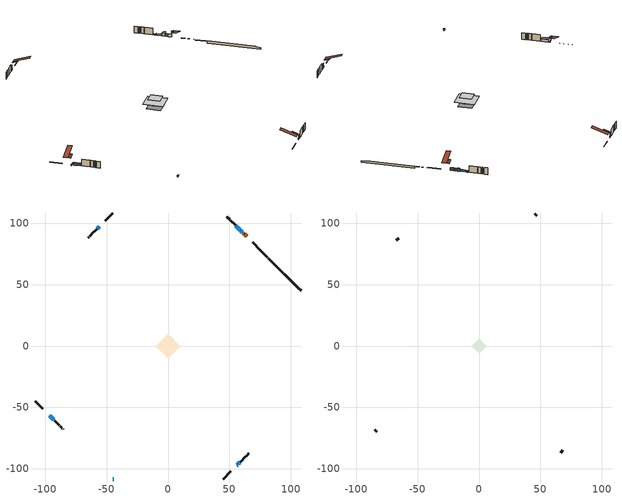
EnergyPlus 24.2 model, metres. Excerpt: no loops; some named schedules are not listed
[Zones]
conditioned space
 floor adiabatic (Floor3 construction): -2.46,0 0,2.46 2.46,0 0,-2.46 z0.3
 floor adiabatic (AdiabaticFloorConstruction): -9.9,0 0,9.9 9.9,0 0,-9.9 z2.74
 floor foundation (Slab1 construction): -7,0 0,7 7,0 0,-7 z-1.22
 floor foundation (Slab2 construction): -2.46,0 0,2.46 2.46,0 0,-2.46 z0
 wall outside (RimJoist1 construction): 44.8,-108.16 51.01,-101.94 / -108.16,-44.8 -101.94,-51.01 / -44.8,108.16 -51.01,101.94 / 74.94,78.01 68.73,84.23 z0.3:0.6
 wall outside (AdiabaticWallConstruction 1): 63.89,89.07 62.28,90.68 / 61.62,91.33 61.18,91.78 z0.3:2.33
 wall outside (AdiabaticWallConstruction): -97.1,-55.85 -96.88,-56.07 / 55.83,97.13 55.14,97.81 z0.3:0.86; 60.52,92.43 59.3,93.66 z0.3:2.28; 58.64,94.31 56.48,96.47 / -55.85,97.1 -56.22,96.74 / 55.85,-97.1 56.58,-96.38 z0.3:1.47; -44.8,-108.16 -44.19,-108.16 z0.3:1.22; -56.87,96.08 -57.41,95.54 z0.3:1.57; 57.23,-95.72 58.35,-94.61 z0.3:1.11; -96.23,-56.72 -92.78,-60.17 z0.3:2.18
 wall outside (Wall1 construction): 59,-93.95 62.79,-90.16 / -92.12,-60.83 -88.34,-64.62 / -58.07,94.89 -61.86,91.1 / 54.48,98.47 50.7,102.26 z0.3:5.18
 wall outside (Wall2 construction): 63.45,-89.51 64.71,-88.24 / -87.68,-65.27 -86.42,-66.54 / -62.51,90.44 -63.78,89.18 / 50.04,102.91 48.78,104.18 z0.3:5.18
 wall outside (Wall3 construction): 65.37,-87.59 65.69,-87.27 / -85.76,-67.2 -85.44,-67.51 / -64.43,88.52 -64.75,88.2 / 48.12,104.84 47.8,105.15 z0.3:5.18
 wall foundation (FoundationWall1 construction): 81.54,71.42,-1.22 81.54,71.42,0.3 105.49,47.46,0.3 105.49,47.46,-0.04 108.16,44.8,-0.04 108.16,44.8,-1.22
 wall foundation (FoundationWall2 construction): 80.88,72.07 75.6,77.35 z0:0.3
 window (WindowConstruction 8): -97.1,-55.86 -96.89,-56.07 z0.3:0.86
 window (WindowConstruction 4): 60.52,92.43 59.3,93.66 z0.3:2.28
 window (WindowConstruction 5): 58.64,94.31 56.48,96.47 z0.3:1.47
 window (WindowConstruction 6): -55.86,97.1 -56.22,96.74 z0.3:1.47
 window (WindowConstruction 7): 55.86,-97.1 56.58,-96.38 z0.3:1.47
 window (WindowConstruction 9): -44.8,-108.16 -44.19,-108.16 z0.3:1.21
 window (WindowConstruction): -56.87,96.08 -57.41,95.54 z0.3:1.57
 window (WindowConstruction 1): 57.23,-95.72 58.35,-94.61 z0.3:1.11
 window (WindowConstruction 2): -96.23,-56.72 -92.78,-60.17 z0.3:2.18
 window (WindowConstruction 3): 55.82,97.13 55.14,97.81 z0.3:0.86
 door (Door): 63.89,89.07 62.28,90.68 z0.3:2.33
 door (Door 1): 61.62,91.33 61.18,91.78 z0.3:2.33
 ceiling adiabatic (AdiabaticFloorConstruction): 0,-9.9 9.9,0 0,9.9 -9.9,0 z2.74
 roof outside (Roof3 construction): 55.2,-97.76,5.18 52.46,-95.02,6.47 51.74,-95.74,6.47 54.48,-98.48,5.18; -97.76,-55.2,5.18 -95.02,-52.46,6.47 -95.74,-51.74,6.47 -98.48,-54.48,5.18; -55.2,97.76,5.18 -52.46,95.02,6.47 -51.74,95.74,6.47 -54.48,98.48,5.18; 64.54,88.41,5.18 61.81,85.67,6.47 62.53,84.95,6.47 65.26,87.69,5.18
attic - vented
 floor to conditioned space (Floor1 construction Reversed): -5.92,0 0,5.92 5.92,0 0,-5.92 z5.18
 floor to conditioned space (Floor2 construction Reversed): -5.92,0 0,5.92 5.92,0 0,-5.92 z5.18
 wall outside (Wall5 construction): 66.35,-86.61 68.03,-84.92 / -84.78,-68.17 -83.1,-69.86 / -65.41,87.54 -67.1,85.86 / 47.14,105.81 45.46,107.5 z0.3:5.18
 roof outside (Roof1 construction): 53.82,-99.13,5.18 45.66,-90.98,9.02 43.51,-93.13,9.02 51.67,-101.28,5.18; -99.13,-53.82,5.18 -90.98,-45.66,9.02 -93.13,-43.51,9.02 -101.28,-51.67,5.18; -53.82,99.13,5.18 -45.66,90.98,9.02 -43.51,93.13,9.02 -51.67,101.28,5.18; 65.92,87.03,5.18 57.76,78.88,9.02 59.91,76.73,9.02 68.07,84.88,5.18
shading: -96.78,-56.17 -97.2,-55.75 -99.04,-57.58 -98.61,-58.01 z1.01; 59.19,93.76 60.63,92.33 62.35,94.05 60.92,95.49 z2.43; 56.27,96.68 58.85,94.1 59.06,94.31 56.48,96.9 z1.77; -56.54,96.41 -55.53,97.42 -55.74,97.64 -56.75,96.62 z1.93; 56.9,-96.05 55.53,-97.42 55.74,-97.64 57.11,-96.26 z1.93; -43.89,-108.16 -45.1,-108.16 -45.1,-108.45 -43.89,-108.45 z1.51; -58.66,94.29 -55.62,97.33 -55.83,97.55 -58.88,94.5 z3.34; 59.85,-93.1 55.73,-97.23 55.94,-97.44 60.06,-93.31 z3.24; -92.68,-60.28 -96.34,-56.62 -98.17,-58.45 -94.51,-62.11 z2.33; 54.75,98.2 56.21,96.74 56.42,96.95 54.96,98.41 z1.41
[Building]
Building 1: Terrain=Suburbs
[Site:Location]
Halifax Intl AP_NS: Latitude {deg}=44.88; Longitude {deg}=-63.51; Time Zone {hr}=-4; Elevation {m}=145; Keep Site Location Information=Yes
[Site:GroundTemperature:Shallow]
3.15511, 1.33576, 1.19006, 2.05344, 5.51939, 8.9692, 11.96, 13.8546, 14.0156, 12.4746, 9.56009, 6.2161
[Site:WaterMainsTemperature]
Calculation Method=Schedule; Temperature Schedule=mains temperature schedule
[Material] Roughness=Rough; Thermal Absorptance=0.9
Name | Thickness {m} | Conductivity {W/m-K} | Density {kg/m3} | Specific Heat {J/kg-K} | Solar Absorptance | Visible Absorptance
asphalt or fiberglass shingles | 0.00635 | 0.162714 | 1121.4 | 1465.45 | 0.4 | 0.4
ceiling loosefill ins | 0.254 | 0.0480833 | 16.02 | 1046.75 | 0.7 | 0.7
ceiling stud and cavity | 0.1397 | 0.547142 | 65.682 | 1177.47 | 0.7 | 0.7
ceiling stud and cavity 1 | 0.1397 | 0.672331 | 65.682 | 1177.47 | 0.7 | 0.7
concrete 4.0 in. | 0.1016 | 1.803125 | 2242.8 | 837.4 | 0.7 | 0.7
concrete 8.0 in. | 0.2032 | 1.803125 | 2242.8 | 837.4 | 0.7 | 0.7
door material | 0.04445 | 0.053851 | 512.64 | 1214.23 | 0.7 | 0.7
door material 1 | 0.04445 | 0.188738 | 512.64 | 1214.23 | 0.7 | 0.7
exterior vertical ins | 0.0488109 | 0.029427 | 32.04 | 1214.23 | 0.7 | 0.7
floor covering | 0.0127 | 0.0433444 | 54.468 | 1339.84 | 0.6 | 0.6
floor rigid ins; wall rigid ins 1 | 0.512978 | 0.029427 | 32.04 | 1214.23 | 0.7 | 0.7
floor stud and cavity | 0.1397 | 0.112552 | 92.3553 | 1139.71 | 0.7 | 0.7
floor stud and cavity 1 | 0.1397 | 1.75129 | 37.0049 | 1207.88 | 0.7 | 0.7
furniture material conditioned space 1 | 0.1524 | 0.115458 | 640.8 | 1214.23 | 0.6 | 0.6
gypsum board | 0.0127 | 0.160291 | 801 | 837.4 | 0.6 | 0.6
gypsum board 1 | 0.0127 | 0.160291 | 801 | 837.4 | 0.7 | 0.7
osb sheathing 0.5 in. | 0.0127 | 0.115458 | 512.64 | 1214.23 | 0.7 | 0.7
osb sheathing 0.75 in. | 0.01905 | 0.115458 | 512.64 | 1214.23 | 0.7 | 0.7
rim joist stud and cavity | 0.0508 | 0.153904 | 50.32683 | 1063.81 | 0.6 | 0.6
roof rigid ins; wall rigid ins | 0.051816 | 0.029427 | 32.04 | 1214.23 | 0.7 | 0.7
roof stud and cavity | 0.2032 | 0.181794 | 78.34581 | 1123.46 | 0.7 | 0.7
wall stud and cavity | 0.1397 | 0.689953 | 139.0536 | 1170.24 | 0.7 | 0.7
wall stud and cavity 1 | 0.1397 | 0.126537 | 139.0536 | 1170.24 | 0.7 | 0.7
wall stud and cavity 2 | 0.1397 | 0.991846 | 139.0536 | 1170.24 | 0.7 | 0.7
wall stud and cavity 3 | 0.0889 | 6.9971 | 50.32683 | 1063.81 | 0.6 | 0.6
wall stud and cavity 4 | 0.0889 | 0.380278 | 52.3479 | 1209.89 | 0.7 | 0.7
wall stud and cavity 5 | 0.0889 | 0.391764 | 83.0341 | 1211.67 | 0.7 | 0.7
wood siding | 0.0254 | 0.102417 | 544.68 | 1172.36 | 0.4 | 0.4
wood siding 1 | 0.00254 | 0.102417 | 544.68 | 1172.36 | 0.4 | 0.4
wood siding 2; wood siding 3; wood siding 4 | 0.0254 | 0.102417 | 544.68 | 1172.36 | 0.7 | 0.7
[WindowMaterial:SimpleGlazingSystem]
Name | U-Factor {W/m2-K} | Solar Heat Gain Coefficient
WindowMaterial | 2.946882 | 0.64
WindowMaterial 1 | 2.77597 | 0.65
WindowMaterial 2 | 2.87647 | 0.71
WindowMaterial 3 | 2.75724 | 0.6
WindowMaterial 4 | 3.43746 | 0.65
WindowMaterial 5 | 1.975944 | 0.56
WindowMaterial 6 | 2.4881 | 0.15
WindowMaterial 7 | 2.75837 | 0.61
[Construction]
AdiabaticFloorConstruction: floor stud and cavity 1, floor rigid ins, osb sheathing 0.75 in., floor covering
AdiabaticWallConstruction: wood siding 3, wall rigid ins 1, wall stud and cavity 4, gypsum board
AdiabaticWallConstruction 1: wood siding 4, wall rigid ins 1, wall stud and cavity 4, gypsum board
Door: door material
Door 1: door material 1
Floor1 construction Reversed: gypsum board, ceiling stud and cavity, ceiling loosefill ins
Floor2 construction Reversed: gypsum board, ceiling stud and cavity 1, ceiling loosefill ins
Floor3 construction: floor stud and cavity, osb sheathing 0.75 in., floor covering
FoundationWall1 construction: concrete 8.0 in.
FoundationWall2 construction: concrete 8.0 in., gypsum board 1
furniture construction conditioned space 1: furniture material conditioned space 1
PartitionWallConstruction: gypsum board, wall stud and cavity 5, gypsum board
RimJoist1 construction: wood siding 2, rim joist stud and cavity
Roof1 construction: asphalt or fiberglass shingles
Roof3 construction: asphalt or fiberglass shingles, roof rigid ins, osb sheathing 0.75 in., roof stud and cavity, gypsum board
Slab1 construction; Slab2 construction: concrete 4.0 in.
Wall1 construction: wood siding, wall rigid ins, osb sheathing 0.5 in., wall stud and cavity, gypsum board
Wall2 construction: wood siding, wall rigid ins, osb sheathing 0.5 in., wall stud and cavity 1, gypsum board
Wall3 construction: wood siding, osb sheathing 0.5 in., wall stud and cavity 2, gypsum board
Wall5 construction: wood siding 1, wall stud and cavity 3
WindowConstruction: WindowMaterial
WindowConstruction 1: WindowMaterial 1
WindowConstruction 2: WindowMaterial 2
WindowConstruction 3: WindowMaterial 3
WindowConstruction 4: WindowMaterial 4
WindowConstruction 5; WindowConstruction 6; WindowConstruction 7: WindowMaterial 5
WindowConstruction 8: WindowMaterial 6
WindowConstruction 9: WindowMaterial 7
[Zone] Multiplier=1; Part of Total Floor Area=Yes
Name | Volume {m3}
attic - vented | 87.5674
conditioned space | 620.2
[Space]
Name | Zone | Volume {m3}
attic - vented 1 | attic - vented | 87.5674
conditioned space 1 | conditioned space | 620.2
[ZoneInfiltration:EffectiveLeakageArea]
infil attic - vented 1: Zone or Space=attic - vented 1; Schedule=Always On Discrete; Effective Air Leakage Area {cm2}=5024.96; Stack Coefficient=0.000606524; Wind Coefficient=1.66396e-05
[ZoneMixing]
whole house fan mix: Zone or Space=attic - vented; Schedule=Always On Continuous; Design Flow Rate Calculation Method=Flow/Zone; Design Flow Rate {m3/s}=0; Source Zone or Space=conditioned space
[SurfaceProperty:ExposedFoundationPerimeter] Exposed Perimeter Calculation Method=TotalExposedPerimeter
Name | Total Exposed Perimeter {m}
Slab1 | 37.643
Slab2 | 7.468
[InternalMass] Zone or ZoneList=conditioned space; Space or SpaceList=conditioned space 1
Name | Construction | Surface Area {m2}
furniture mass conditioned space 1 | furniture construction conditioned space 1 | 127.38
partition wall mass | PartitionWallConstruction | 306.33
[Lights]
interior lighting: Zone or ZoneList or Space or SpaceList=conditioned space 1; Schedule=interior lighting schedule; Design Level Calculation Method=LightingLevel; Lighting Level {W}=343.2; Return Air Fraction=0; Fraction Radiant=0.6; Fraction Visible=0.2; Fraction Replaceable=1
[People]
occupants: Zone or ZoneList or Space or SpaceList=conditioned space 1; Number of People Schedule=occupants schedule; Number of People Calculation Method=People; Number of People=3; Fraction Radiant=0.314171; Sensible Heat Fraction=0.56303; Activity Level Schedule=occupants activity schedule; Carbon Dioxide Generation Rate {m3/s-W}=0; Enable ASHRAE 55 Comfort Warnings=No; Mean Radiant Temperature Calculation Type=EnclosureAveraged
[ElectricEquipment] Zone or ZoneList or Space or SpaceList=conditioned space 1; Design Level Calculation Method=EquipmentLevel
Name | Schedule | Design Level {W} | Fraction Latent | Fraction Radiant | Fraction Lost
clothes dryer | clothes dryer schedule | 140.772 | 0.015 | 0.081 | 0.85
clothes washer | clothes washer schedule | 32.1985 | 0.03 | 0.162 | 0.7
cooking range | cooking range schedule | 215.147 | 0.08 | 0.432 | 0.2
dishwasher | dishwasher schedule | 66.8632 | 0.3 | 0.18 | 0.4
fridge | fridge schedule | 72.9452 | 0 | 0.6 | 0
mech vent bath fan 0 | mech vent bath fan 0 schedule | 50.2 | 0 | 0 | 1
mech vent house fan | mech vent house fan schedule | 0 | 0 | 0 | 1
mech vent house fan cfis | mech vent house fan cfis schedule | 0 | 0 | 0 | 0
misc plug loads | misc plug loads schedule | 494.7 | 0.045 | 0.513 | 0.1
whole house fan | Always On Discrete | 0 | 0 | 0 | 1
[OtherEquipment] Zone or ZoneList or Space or SpaceList=conditioned space 1; Design Level Calculation Method=EquipmentLevel
Name | Fuel Type | Schedule | Design Level {W} | Fraction Latent | Fraction Radiant | Fraction Lost
clothes dryer 1 | Electricity | clothes dryer schedule | 0 | 0.015 | 0.081 | 0.85
cooking range 1 | Electricity | cooking range schedule | 0 | 0.08 | 0.432 | 0.2
general water use latent | None | general water use schedule | 62.594 | 1 | 0 | 0
general water use sensible | None | general water use schedule | -61.6891 | 0 | 0.6 | 0
mech vent house fan latent load | None | Always On Discrete | 0 | 1 | 0 | 0
mech vent house fan sensible load | None | Always On Discrete | 0 | 0 | 0 | 0
water heater energy adjustment1 | FuelOilNo2 | Always On Discrete | 0.01 | 0 | 0 | 1
[ZoneInfiltration:DesignFlowRate] Zone or ZoneList or Space or SpaceList=conditioned space 1; Schedule=Always On Discrete; Design Flow Rate Calculation Method=Flow/Zone; Design Flow Rate {m3/s}=0
infil flow; natural vent flow; whole house fan flow
[Foundation:Kiva] Initial Indoor Air Temperature {C}=18; Wall Height Above Grade {m}=0.300015; Wall Depth Below Slab {m}=0.2032
Name | Custom Block Material Name 1 | Custom Block Depth 1 {m} | Custom Block X Position 1 {m} | Custom Block Z Position 1 {m}
Foundation Kiva 1
Foundation Kiva 2 | exterior vertical ins | 0.300015 | 0.2159 | 0
[Foundation:Kiva:Settings]
Soil Conductivity {W/m-K}=0.849921; Soil Density {kg/m3}=1842.3; Soil Specific Heat {J/kg-K}=418.7; Ground Solar Absorptivity=0.9; Ground Thermal Absorptivity=0.9; Ground Surface Roughness {m}=0.03; Far-Field Width {m}=40; Deep-Ground Boundary Condition=ZeroFlux; Deep-Ground Depth {m}=40; Minimum Cell Dimension {m}=0.2; Maximum Cell Growth Coefficient=3; Simulation Timestep=Timestep
[Exterior:Lights]
exterior lighting: Schedule=exterior lighting schedule; Design Level {W}=75.6
[Schedule:Constant]
Name | Hourly Value
Always On Continuous; mech vent house fan schedule; mech vent house fan cfis schedule; Always On Discrete | 1
occupants activity schedule | 117.228
fridge schedule | 0
[Schedule:Week:Daily]
interior lighting schedule Week Rule - Jan1-Jan27: interior lighting schedule day, interior lighting schedule day, interior lighting schedule day, interior lighting schedule day, interior lighting schedule day, interior lighting schedule day, interior lighting schedule day, interior lighting schedule default day, interior lighting schedule default day, interior lighting schedule default day, interior lighting schedule default day, interior lighting schedule default day
interior lighting schedule Week Rule - Jan28-Feb3: interior lighting schedule day, interior lighting schedule day, interior lighting schedule day, interior lighting schedule day, interior lighting schedule day 1, interior lighting schedule day 1, interior lighting schedule day 1, interior lighting schedule default day, interior lighting schedule default day, interior lighting schedule default day, interior lighting schedule default day, interior lighting schedule default day
interior lighting schedule Week Rule - Feb4-Feb24: interior lighting schedule day 1, interior lighting schedule day 1, interior lighting schedule day 1, interior lighting schedule day 1, interior lighting schedule day 1, interior lighting schedule day 1, interior lighting schedule day 1, interior lighting schedule default day, interior lighting schedule default day, interior lighting schedule default day, interior lighting schedule default day, interior lighting schedule default day
interior lighting schedule Week Rule - Feb25-Mar3: interior lighting schedule day 1, interior lighting schedule day 1, interior lighting schedule day 1, interior lighting schedule day 1, interior lighting schedule day 2, interior lighting schedule day 2, interior lighting schedule day 2, interior lighting schedule default day, interior lighting schedule default day, interior lighting schedule default day, interior lighting schedule default day, interior lighting schedule default day
interior lighting schedule Week Rule - Mar4-Mar31: interior lighting schedule day 2, interior lighting schedule day 2, interior lighting schedule day 2, interior lighting schedule day 2, interior lighting schedule day 2, interior lighting schedule day 2, interior lighting schedule day 2, interior lighting schedule default day, interior lighting schedule default day, interior lighting schedule default day, interior lighting schedule default day, interior lighting schedule default day
interior lighting schedule Week Rule - Apr1-Apr28: interior lighting schedule day 3, interior lighting schedule day 3, interior lighting schedule day 3, interior lighting schedule day 3, interior lighting schedule day 3, interior lighting schedule day 3, interior lighting schedule day 3, interior lighting schedule default day, interior lighting schedule default day, interior lighting schedule default day, interior lighting schedule default day, interior lighting schedule default day
interior lighting schedule Week Rule - Apr29-May5: interior lighting schedule day 3, interior lighting schedule day 3, interior lighting schedule day 4, interior lighting schedule day 4, interior lighting schedule day 4, interior lighting schedule day 4, interior lighting schedule day 4, interior lighting schedule default day, interior lighting schedule default day, interior lighting schedule default day, interior lighting schedule default day, interior lighting schedule default day
interior lighting schedule Week Rule - May6-May26: interior lighting schedule day 4, interior lighting schedule day 4, interior lighting schedule day 4, interior lighting schedule day 4, interior lighting schedule day 4, interior lighting schedule day 4, interior lighting schedule day 4, interior lighting schedule default day, interior lighting schedule default day, interior lighting schedule default day, interior lighting schedule default day, interior lighting schedule default day
interior lighting schedule Week Rule - May27-Jun2: interior lighting schedule day 4, interior lighting schedule day 4, interior lighting schedule day 4, interior lighting schedule day 4, interior lighting schedule day 4, interior lighting schedule day 5, interior lighting schedule day 5, interior lighting schedule default day, interior lighting schedule default day, interior lighting schedule default day, interior lighting schedule default day, interior lighting schedule default day
interior lighting schedule Week Rule - Jun3-Jun30: interior lighting schedule day 5, interior lighting schedule day 5, interior lighting schedule day 5, interior lighting schedule day 5, interior lighting schedule day 5, interior lighting schedule day 5, interior lighting schedule day 5, interior lighting schedule default day, interior lighting schedule default day, interior lighting schedule default day, interior lighting schedule default day, interior lighting schedule default day
interior lighting schedule Week Rule - Jul1-Jul28: interior lighting schedule day 6, interior lighting schedule day 6, interior lighting schedule day 6, interior lighting schedule day 6, interior lighting schedule day 6, interior lighting schedule day 6, interior lighting schedule day 6, interior lighting schedule default day, interior lighting schedule default day, interior lighting schedule default day, interior lighting schedule default day, interior lighting schedule default day
interior lighting schedule Week Rule - Jul29-Aug4: interior lighting schedule day 6, interior lighting schedule day 6, interior lighting schedule day 6, interior lighting schedule day 7, interior lighting schedule day 7, interior lighting schedule day 7, interior lighting schedule day 7, interior lighting schedule default day, interior lighting schedule default day, interior lighting schedule default day, interior lighting schedule default day, interior lighting schedule default day
interior lighting schedule Week Rule - Aug5-Aug25: interior lighting schedule day 7, interior lighting schedule day 7, interior lighting schedule day 7, interior lighting schedule day 7, interior lighting schedule day 7, interior lighting schedule day 7, interior lighting schedule day 7, interior lighting schedule default day, interior lighting schedule default day, interior lighting schedule default day, interior lighting schedule default day, interior lighting schedule default day
interior lighting schedule Week Rule - Aug26-Sep1: interior lighting schedule day 7, interior lighting schedule day 7, interior lighting schedule day 7, interior lighting schedule day 7, interior lighting schedule day 7, interior lighting schedule day 7, interior lighting schedule day 8, interior lighting schedule default day, interior lighting schedule default day, interior lighting schedule default day, interior lighting schedule default day, interior lighting schedule default day
interior lighting schedule Week Rule - Sep2-Sep29: interior lighting schedule day 8, interior lighting schedule day 8, interior lighting schedule day 8, interior lighting schedule day 8, interior lighting schedule day 8, interior lighting schedule day 8, interior lighting schedule day 8, interior lighting schedule default day, interior lighting schedule default day, interior lighting schedule default day, interior lighting schedule default day, interior lighting schedule default day
interior lighting schedule Week Rule - Sep30-Oct6: interior lighting schedule day 8, interior lighting schedule day 9, interior lighting schedule day 9, interior lighting schedule day 9, interior lighting schedule day 9, interior lighting schedule day 9, interior lighting schedule day 9, interior lighting schedule default day, interior lighting schedule default day, interior lighting schedule default day, interior lighting schedule default day, interior lighting schedule default day
interior lighting schedule Week Rule - Oct7-Oct27: interior lighting schedule day 9, interior lighting schedule day 9, interior lighting schedule day 9, interior lighting schedule day 9, interior lighting schedule day 9, interior lighting schedule day 9, interior lighting schedule day 9, interior lighting schedule default day, interior lighting schedule default day, interior lighting schedule default day, interior lighting schedule default day, interior lighting schedule default day
interior lighting schedule Week Rule - Oct28-Nov3: interior lighting schedule day 9, interior lighting schedule day 9, interior lighting schedule day 9, interior lighting schedule day 9, interior lighting schedule day 10, interior lighting schedule day 10, interior lighting schedule day 10, interior lighting schedule default day, interior lighting schedule default day, interior lighting schedule default day, interior lighting schedule default day, interior lighting schedule default day
interior lighting schedule Week Rule - Nov4-Nov24: interior lighting schedule day 10, interior lighting schedule day 10, interior lighting schedule day 10, interior lighting schedule day 10, interior lighting schedule day 10, interior lighting schedule day 10, interior lighting schedule day 10, interior lighting schedule default day, interior lighting schedule default day, interior lighting schedule default day, interior lighting schedule default day, interior lighting schedule default day
interior lighting schedule Week Rule - Nov25-Dec1: interior lighting schedule day 10, interior lighting schedule day 10, interior lighting schedule day 10, interior lighting schedule day 10, interior lighting schedule day 10, interior lighting schedule day 10, interior lighting schedule day 11, interior lighting schedule default day, interior lighting schedule default day, interior lighting schedule default day, interior lighting schedule default day, interior lighting schedule default day
interior lighting schedule Week Rule - Dec2-Dec31: interior lighting schedule day 11, interior lighting schedule day 11, interior lighting schedule day 11, interior lighting schedule day 11, interior lighting schedule day 11, interior lighting schedule day 11, interior lighting schedule day 11, interior lighting schedule default day, interior lighting schedule default day, interior lighting schedule default day, interior lighting schedule default day, interior lighting schedule default day
occupants schedule Week Rule - Jan1-Dec31: occupants schedule day, occupants schedule day, occupants schedule day, occupants schedule day, occupants schedule day, occupants schedule day, occupants schedule day, occupants schedule default day, occupants schedule default day, occupants schedule default day, occupants schedule default day, occupants schedule default day
clothes dryer schedule Week Rule - Jan1-Dec31: clothes dryer schedule day, clothes dryer schedule day, clothes dryer schedule day, clothes dryer schedule day, clothes dryer schedule day, clothes dryer schedule day, clothes dryer schedule day, clothes dryer schedule default day, clothes dryer schedule default day, clothes dryer schedule default day, clothes dryer schedule default day, clothes dryer schedule default day
clothes washer schedule Week Rule - Jan1-Dec31: clothes washer schedule day, clothes washer schedule day, clothes washer schedule day, clothes washer schedule day, clothes washer schedule day, clothes washer schedule day, clothes washer schedule day, clothes washer schedule default day, clothes washer schedule default day, clothes washer schedule default day, clothes washer schedule default day, clothes washer schedule default day
cooking range schedule Week Rule - Jan1-Dec31: cooking range schedule day, cooking range schedule day, cooking range schedule day, cooking range schedule day, cooking range schedule day, cooking range schedule day, cooking range schedule day, cooking range schedule default day, cooking range schedule default day, cooking range schedule default day, cooking range schedule default day, cooking range schedule default day
dishwasher schedule Week Rule - Jan1-Dec31: dishwasher schedule day, dishwasher schedule day, dishwasher schedule day, dishwasher schedule day, dishwasher schedule day, dishwasher schedule day, dishwasher schedule day, dishwasher schedule default day, dishwasher schedule default day, dishwasher schedule default day, dishwasher schedule default day, dishwasher schedule default day
mech vent bath fan 0 schedule Week Rule - Jan1-Dec31: mech vent bath fan 0 schedule day, mech vent bath fan 0 schedule day, mech vent bath fan 0 schedule day, mech vent bath fan 0 schedule day, mech vent bath fan 0 schedule day, mech vent bath fan 0 schedule day, mech vent bath fan 0 schedule day, mech vent bath fan 0 schedule default day, mech vent bath fan 0 schedule default day, mech vent bath fan 0 schedule default day, mech vent bath fan 0 schedule default day, mech vent bath fan 0 schedule default day
misc plug loads schedule Week Rule - Jan1-Dec31: misc plug loads schedule day, misc plug loads schedule day, misc plug loads schedule day, misc plug loads schedule day, misc plug loads schedule day, misc plug loads schedule day, misc plug loads schedule day, misc plug loads schedule default day, misc plug loads schedule default day, misc plug loads schedule default day, misc plug loads schedule default day, misc plug loads schedule default day
general water use schedule Week Rule - Jan1-Dec31: general water use schedule day, general water use schedule day, general water use schedule day, general water use schedule day, general water use schedule day, general water use schedule day, general water use schedule day, general water use schedule default day, general water use schedule default day, general water use schedule default day, general water use schedule default day, general water use schedule default day
exterior lighting schedule Week Rule - Jan1-Jan27: exterior lighting schedule day, exterior lighting schedule day, exterior lighting schedule day, exterior lighting schedule day, exterior lighting schedule day, exterior lighting schedule day, exterior lighting schedule day, exterior lighting schedule default day, exterior lighting schedule default day, exterior lighting schedule default day, exterior lighting schedule default day, exterior lighting schedule default day
exterior lighting schedule Week Rule - Jan28-Feb3: exterior lighting schedule day, exterior lighting schedule day, exterior lighting schedule day, exterior lighting schedule day, exterior lighting schedule day 1, exterior lighting schedule day 1, exterior lighting schedule day 1, exterior lighting schedule default day, exterior lighting schedule default day, exterior lighting schedule default day, exterior lighting schedule default day, exterior lighting schedule default day
exterior lighting schedule Week Rule - Feb4-Feb24: exterior lighting schedule day 1, exterior lighting schedule day 1, exterior lighting schedule day 1, exterior lighting schedule day 1, exterior lighting schedule day 1, exterior lighting schedule day 1, exterior lighting schedule day 1, exterior lighting schedule default day, exterior lighting schedule default day, exterior lighting schedule default day, exterior lighting schedule default day, exterior lighting schedule default day
exterior lighting schedule Week Rule - Feb25-Mar3: exterior lighting schedule day 1, exterior lighting schedule day 1, exterior lighting schedule day 1, exterior lighting schedule day 1, exterior lighting schedule day 2, exterior lighting schedule day 2, exterior lighting schedule day 2, exterior lighting schedule default day, exterior lighting schedule default day, exterior lighting schedule default day, exterior lighting schedule default day, exterior lighting schedule default day
exterior lighting schedule Week Rule - Mar4-Mar31: exterior lighting schedule day 2, exterior lighting schedule day 2, exterior lighting schedule day 2, exterior lighting schedule day 2, exterior lighting schedule day 2, exterior lighting schedule day 2, exterior lighting schedule day 2, exterior lighting schedule default day, exterior lighting schedule default day, exterior lighting schedule default day, exterior lighting schedule default day, exterior lighting schedule default day
exterior lighting schedule Week Rule - Apr1-Apr28: exterior lighting schedule day 3, exterior lighting schedule day 3, exterior lighting schedule day 3, exterior lighting schedule day 3, exterior lighting schedule day 3, exterior lighting schedule day 3, exterior lighting schedule day 3, exterior lighting schedule default day, exterior lighting schedule default day, exterior lighting schedule default day, exterior lighting schedule default day, exterior lighting schedule default day
exterior lighting schedule Week Rule - Apr29-May5: exterior lighting schedule day 3, exterior lighting schedule day 3, exterior lighting schedule day 4, exterior lighting schedule day 4, exterior lighting schedule day 4, exterior lighting schedule day 4, exterior lighting schedule day 4, exterior lighting schedule default day, exterior lighting schedule default day, exterior lighting schedule default day, exterior lighting schedule default day, exterior lighting schedule default day
exterior lighting schedule Week Rule - May6-May26: exterior lighting schedule day 4, exterior lighting schedule day 4, exterior lighting schedule day 4, exterior lighting schedule day 4, exterior lighting schedule day 4, exterior lighting schedule day 4, exterior lighting schedule day 4, exterior lighting schedule default day, exterior lighting schedule default day, exterior lighting schedule default day, exterior lighting schedule default day, exterior lighting schedule default day
exterior lighting schedule Week Rule - May27-Jun2: exterior lighting schedule day 4, exterior lighting schedule day 4, exterior lighting schedule day 4, exterior lighting schedule day 4, exterior lighting schedule day 4, exterior lighting schedule day 5, exterior lighting schedule day 5, exterior lighting schedule default day, exterior lighting schedule default day, exterior lighting schedule default day, exterior lighting schedule default day, exterior lighting schedule default day
exterior lighting schedule Week Rule - Jun3-Jun30: exterior lighting schedule day 5, exterior lighting schedule day 5, exterior lighting schedule day 5, exterior lighting schedule day 5, exterior lighting schedule day 5, exterior lighting schedule day 5, exterior lighting schedule day 5, exterior lighting schedule default day, exterior lighting schedule default day, exterior lighting schedule default day, exterior lighting schedule default day, exterior lighting schedule default day
exterior lighting schedule Week Rule - Jul1-Jul28: exterior lighting schedule day 6, exterior lighting schedule day 6, exterior lighting schedule day 6, exterior lighting schedule day 6, exterior lighting schedule day 6, exterior lighting schedule day 6, exterior lighting schedule day 6, exterior lighting schedule default day, exterior lighting schedule default day, exterior lighting schedule default day, exterior lighting schedule default day, exterior lighting schedule default day
exterior lighting schedule Week Rule - Jul29-Aug4: exterior lighting schedule day 6, exterior lighting schedule day 6, exterior lighting schedule day 6, exterior lighting schedule day 7, exterior lighting schedule day 7, exterior lighting schedule day 7, exterior lighting schedule day 7, exterior lighting schedule default day, exterior lighting schedule default day, exterior lighting schedule default day, exterior lighting schedule default day, exterior lighting schedule default day
exterior lighting schedule Week Rule - Aug5-Aug25: exterior lighting schedule day 7, exterior lighting schedule day 7, exterior lighting schedule day 7, exterior lighting schedule day 7, exterior lighting schedule day 7, exterior lighting schedule day 7, exterior lighting schedule day 7, exterior lighting schedule default day, exterior lighting schedule default day, exterior lighting schedule default day, exterior lighting schedule default day, exterior lighting schedule default day
exterior lighting schedule Week Rule - Aug26-Sep1: exterior lighting schedule day 7, exterior lighting schedule day 7, exterior lighting schedule day 7, exterior lighting schedule day 7, exterior lighting schedule day 7, exterior lighting schedule day 7, exterior lighting schedule day 8, exterior lighting schedule default day, exterior lighting schedule default day, exterior lighting schedule default day, exterior lighting schedule default day, exterior lighting schedule default day
exterior lighting schedule Week Rule - Sep2-Sep29: exterior lighting schedule day 8, exterior lighting schedule day 8, exterior lighting schedule day 8, exterior lighting schedule day 8, exterior lighting schedule day 8, exterior lighting schedule day 8, exterior lighting schedule day 8, exterior lighting schedule default day, exterior lighting schedule default day, exterior lighting schedule default day, exterior lighting schedule default day, exterior lighting schedule default day
exterior lighting schedule Week Rule - Sep30-Oct6: exterior lighting schedule day 8, exterior lighting schedule day 9, exterior lighting schedule day 9, exterior lighting schedule day 9, exterior lighting schedule day 9, exterior lighting schedule day 9, exterior lighting schedule day 9, exterior lighting schedule default day, exterior lighting schedule default day, exterior lighting schedule default day, exterior lighting schedule default day, exterior lighting schedule default day
exterior lighting schedule Week Rule - Oct7-Oct27: exterior lighting schedule day 9, exterior lighting schedule day 9, exterior lighting schedule day 9, exterior lighting schedule day 9, exterior lighting schedule day 9, exterior lighting schedule day 9, exterior lighting schedule day 9, exterior lighting schedule default day, exterior lighting schedule default day, exterior lighting schedule default day, exterior lighting schedule default day, exterior lighting schedule default day
[Schedule:Year]
interior lighting schedule: interior lighting schedule Week Rule - Jan1-Jan27, 1, 1, 1, 27, interior lighting schedule Week Rule - Jan28-Feb3, 1, 28, 2, 3, interior lighting schedule Week Rule - Feb4-Feb24, 2, 4, 2, 24, interior lighting schedule Week Rule - Feb25-Mar3, 2, 25, 3, 3, interior lighting schedule Week Rule - Mar4-Mar31, 3, 4, 3, 31, interior lighting schedule Week Rule - Apr1-Apr28, 4, 1, 4, 28, interior lighting schedule Week Rule - Apr29-May5, 4, 29, 5, 5, interior lighting schedule Week Rule - May6-May26, 5, 6, 5, 26, interior lighting schedule Week Rule - May27-Jun2, 5, 27, 6, 2, interior lighting schedule Week Rule - Jun3-Jun30, 6, 3, 6, 30, interior lighting schedule Week Rule - Jul1-Jul28, 7, 1, 7, 28, interior lighting schedule Week Rule - Jul29-Aug4, 7, 29, 8, 4, interior lighting schedule Week Rule - Aug5-Aug25, 8, 5, 8, 25, interior lighting schedule Week Rule - Aug26-Sep1, 8, 26, 9, 1, interior lighting schedule Week Rule - Sep2-Sep29, 9, 2, 9, 29, interior lighting schedule Week Rule - Sep30-Oct6, 9, 30, 10, 6, interior lighting schedule Week Rule - Oct7-Oct27, 10, 7, 10, 27, interior lighting schedule Week Rule - Oct28-Nov3, 10, 28, 11, 3, interior lighting schedule Week Rule - Nov4-Nov24, 11, 4, 11, 24, interior lighting schedule Week Rule - Nov25-Dec1, 11, 25, 12, 1, interior lighting schedule Week Rule - Dec2-Dec31, 12, 2, 12, 31
occupants schedule: occupants schedule Week Rule - Jan1-Dec31, 1, 1, 12, 31
clothes dryer schedule: clothes dryer schedule Week Rule - Jan1-Dec31, 1, 1, 12, 31
clothes washer schedule: clothes washer schedule Week Rule - Jan1-Dec31, 1, 1, 12, 31
cooking range schedule: cooking range schedule Week Rule - Jan1-Dec31, 1, 1, 12, 31
dishwasher schedule: dishwasher schedule Week Rule - Jan1-Dec31, 1, 1, 12, 31
mech vent bath fan 0 schedule: mech vent bath fan 0 schedule Week Rule - Jan1-Dec31, 1, 1, 12, 31
misc plug loads schedule: misc plug loads schedule Week Rule - Jan1-Dec31, 1, 1, 12, 31
general water use schedule: general water use schedule Week Rule - Jan1-Dec31, 1, 1, 12, 31
exterior lighting schedule: exterior lighting schedule Week Rule - Jan1-Jan27, 1, 1, 1, 27, exterior lighting schedule Week Rule - Jan28-Feb3, 1, 28, 2, 3, exterior lighting schedule Week Rule - Feb4-Feb24, 2, 4, 2, 24, exterior lighting schedule Week Rule - Feb25-Mar3, 2, 25, 3, 3, exterior lighting schedule Week Rule - Mar4-Mar31, 3, 4, 3, 31, exterior lighting schedule Week Rule - Apr1-Apr28, 4, 1, 4, 28, exterior lighting schedule Week Rule - Apr29-May5, 4, 29, 5, 5, exterior lighting schedule Week Rule - May6-May26, 5, 6, 5, 26, exterior lighting schedule Week Rule - May27-Jun2, 5, 27, 6, 2, exterior lighting schedule Week Rule - Jun3-Jun30, 6, 3, 6, 30, exterior lighting schedule Week Rule - Jul1-Jul28, 7, 1, 7, 28, exterior lighting schedule Week Rule - Jul29-Aug4, 7, 29, 8, 4, exterior lighting schedule Week Rule - Aug5-Aug25, 8, 5, 8, 25, exterior lighting schedule Week Rule - Aug26-Sep1, 8, 26, 9, 1, exterior lighting schedule Week Rule - Sep2-Sep29, 9, 2, 9, 29, exterior lighting schedule Week Rule - Sep30-Oct6, 9, 30, 10, 6, exterior lighting schedule Week Rule - Oct7-Oct27, 10, 7, 10, 27, exterior lighting schedule Week Rule - Oct28-Nov3, 10, 28, 11, 3, exterior lighting schedule Week Rule - Nov4-Nov24, 11, 4, 11, 24, exterior lighting schedule Week Rule - Nov25-Dec1, 11, 25, 12, 1, exterior lighting schedule Week Rule - Dec2-Dec31, 12, 2, 12, 31
[Schedule:Compact]
mains temperature schedule: Through: 01/01, For: AllDays, Until: 24:00, 7.41, Through: 01/02, For: AllDays, Until: 24:00, 7.34833, Through: 01/03, For: AllDays, Until: 24:00, 7.28778, Through: 01/04, For: AllDays, Until: 24:00, 7.22889, Through: 01/05, For: AllDays, Until: 24:00, 7.17056, Through: 01/06, For: AllDays, Until: 24:00, 7.11333, Through: 01/07, For: AllDays, Until: 24:00, 7.05722, Through: 01/08, For: AllDays, Until: 24:00, 7.00167, Through: 01/09, For: AllDays, Until: 24:00, 6.94778, Through: 01/10, For: AllDays, Until: 24:00, 6.895, Through: 01/11, For: AllDays, Until: 24:00, 6.84333, Through: 01/12, For: AllDays, Until: 24:00, 6.79278, Through: 01/13, For: AllDays, Until: 24:00, 6.74389, Through: 01/14, For: AllDays, Until: 24:00, 6.69556, Through: 01/15, For: AllDays, Until: 24:00, 6.64889, Through: 01/16, For: AllDays, Until: 24:00, 6.60278, Through: 01/17, For: AllDays, Until: 24:00, 6.55833, Through: 01/18, For: AllDays, Until: 24:00, 6.515, Through: 01/19, For: AllDays, Until: 24:00, 6.47333, Through: 01/20, For: AllDays, Until: 24:00, 6.43278, Through: 01/21, For: AllDays, Until: 24:00, 6.39333, Through: 01/22, For: AllDays, Until: 24:00, 6.355, Through: 01/23, For: AllDays, Until: 24:00, 6.31833, Through: 01/24, For: AllDays, Until: 24:00, 6.28278, Through: 01/25, For: AllDays, Until: 24:00, 6.24889, Through: 01/26, For: AllDays, Until: 24:00, 6.21611, Through: 01/27, For: AllDays, Until: 24:00, 6.18444, Through: 01/28, For: AllDays, Until: 24:00, 6.15444, Through: 01/29, For: AllDays, Until: 24:00, 6.12556, Through: 01/30, For: AllDays, Until: 24:00, 6.09833, Through: 01/31, For: AllDays, Until: 24:00, 6.07222, Through: 02/01, For: AllDays, Until: 24:00, 6.04778, Through: 02/02, For: AllDays, Until: 24:00, 6.02444, Through: 02/03, For: AllDays, Until: 24:00, 6.00278, Through: 02/04, For: AllDays, Until: 24:00, 5.98222, Through: 02/05, For: AllDays, Until: 24:00, 5.96333, Through: 02/06, For: AllDays, Until: 24:00, 5.94556, Through: 02/07, For: AllDays, Until: 24:00, 5.92944, Through: 02/08, For: AllDays, Until: 24:00, 5.915, Through: 02/09, For: AllDays, Until: 24:00, 5.90167, Through: 02/10, For: AllDays, Until: 24:00, 5.89, Through: 02/11, For: AllDays, Until: 24:00, 5.87944, Through: 02/12, For: AllDays, Until: 24:00, 5.87056, Through: 02/13, For: AllDays, Until: 24:00, 5.86333, Through: 02/14, For: AllDays, Until: 24:00, 5.85722, Through: 02/15, For: AllDays, Until: 24:00, 5.85278, Through: 02/16, For: AllDays, Until: 24:00, 5.84944, Through: 02/17, For: AllDays, Until: 24:00, 5.84833, Through: 02/18, For: AllDays, Until: 24:00, 5.84778, Through: 02/19, For: AllDays, Until: 24:00, 5.84944, Through: 02/20, For: AllDays, Until: 24:00, 5.85167, Through: 02/21, For: AllDays, Until: 24:00, 5.85611, Through: 02/22, For: AllDays, Until: 24:00, 5.86167, Through: 02/23, For: AllDays, Until: 24:00, 5.86889, Through: 02/24, For: AllDays, Until: 24:00, 5.87722, Through: 02/25, For: AllDays, Until: 24:00, 5.88722, Through: 02/26, For: AllDays, Until: 24:00, 5.89889, Through: 02/27, For: AllDays, Until: 24:00, 5.91167, Through: 02/28, For: AllDays, Until: 24:00, 5.92611, Through: 03/01, For: AllDays, Until: 24:00, 5.94222, Through: 03/02, For: AllDays, Until: 24:00, 5.95944, Through: 03/03, For: AllDays, Until: 24:00, 5.97778, Through: 03/04, For: AllDays, Until: 24:00, 5.99778, Through: 03/05, For: AllDays, Until: 24:00, 6.01944, Through: 03/06, For: AllDays, Until: 24:00, 6.04222, Through: 03/07, For: AllDays, Until: 24:00, 6.06667, Through: 03/08, For: AllDays, Until: 24:00, 6.09222, Through: 03/09, For: AllDays, Until: 24:00, 6.11944, Through: 03/10, For: AllDays, Until: 24:00, 6.14778, Through: 03/11, For: AllDays, Until: 24:00, 6.17722, Through: 03/12, For: AllDays, Until: 24:00, 6.20833, Through: 03/13, For: AllDays, Until: 24:00, 6.24111, Through: 03/14, For: AllDays, Until: 24:00, 6.275, Through: 03/15, For: AllDays, Until: 24:00, 6.31, Through: 03/16, For: AllDays, Until: 24:00, 6.34667, Through: 03/17, For: AllDays, Until: 24:00, 6.38444, Through: 03/18, For: AllDays, Until: 24:00, 6.42333, Through: 03/19, For: AllDays, Until: 24:00, 6.46389, Through: 03/20, For: AllDays, Until: 24:00, 6.50556, Through: 03/21, For: AllDays, Until: 24:00, 6.54833, Through: 03/22, For: AllDays, Until: 24:00, 6.59278, Through: 03/23, For: AllDays, Until: 24:00, 6.63833, Through: 03/24, For: AllDays, Until: 24:00, 6.685, Through: 03/25, For: AllDays, Until: 24:00, 6.73278, Through: 03/26, For: AllDays, Until: 24:00, 6.78167, Through: 03/27, For: AllDays, Until: 24:00, 6.83167, Through: 03/28, For: AllDays, Until: 24:00, 6.88333, Through: 03/29, For: AllDays, Until: 24:00, 6.93611, Through: 03/30, For: AllDays, Until: 24:00, 6.98944, Through: 03/31, For: AllDays, Until: 24:00, 7.04444, Through: 04/01, For: AllDays, Until: 24:00, 7.1, Through: 04/02, For: AllDays, Until: 24:00, 7.15722, Through: 04/03, For: AllDays, Until: 24:00, 7.21556, Through: 04/04, For: AllDays, Until: 24:00, 7.27444, Through: 04/05, For: AllDays, Until: 24:00, 7.33444, Through: 04/06, For: AllDays, Until: 24:00, 7.39556, Through: 04/07, For: AllDays, Until: 24:00, 7.45778, Through: 04/08, For: AllDays, Until: 24:00, 7.52111, Through: 04/09, For: AllDays, Until: 24:00, 7.585, Through: 04/10, For: AllDays, Until: 24:00, 7.65, Through: 04/11, For: AllDays, Until: 24:00, 7.71611, Through: 04/12, For: AllDays, Until: 24:00, 7.78333, Through: 04/13, For: AllDays, Until: 24:00, 7.85111, Through: 04/14, For: AllDays, Until: 24:00, 7.91944, Through: 04/15, For: AllDays, Until: 24:00, 7.98889, Through: 04/16, For: AllDays, Until: 24:00, 8.05944, Through: 04/17, For: AllDays, Until: 24:00, 8.13056, Through: 04/18, For: AllDays, Until: 24:00, 8.20222, Through: 04/19, For: AllDays, Until: 24:00, 8.275, Through: 04/20, For: AllDays, Until: 24:00, 8.34833, Through: 04/21, For: AllDays, Until: 24:00, 8.42222, Through: 04/22, For: AllDays, Until: 24:00, 8.49722, Through: 04/23, For: AllDays, Until: 24:00, 8.57278, Through: 04/24, For: AllDays, Until: 24:00, 8.64889, Through: 04/25, For: AllDays, Until: 24:00, 8.72556, Through: 04/26, For: AllDays, Until: 24:00, 8.80278, Through: 04/27, For: AllDays, Until: 24:00, 8.88111, Through: 04/28, For: AllDays, Until: 24:00, 8.95944, Through: 04/29, For: AllDays, Until: 24:00, 9.03833, Through: 04/30, For: AllDays, Until: 24:00, 9.11778, Through: 05/01, For: AllDays, Until: 24:00, 9.19778, Through: 05/02, For: AllDays, Until: 24:00, 9.27833, Through: 05/03, For: AllDays, Until: 24:00, 9.35944, Through: 05/04, For: AllDays, Until: 24:00, 9.44056, Through: 05/05, For: AllDays, Until: 24:00, 9.52278, Through: 05/06, For: AllDays, Until: 24:00, 9.60444, Through: 05/07, For: AllDays, Until: 24:00, 9.68722, Through: 05/08, For: AllDays, Until: 24:00, 9.77, Through: 05/09, For: AllDays, Until: 24:00, 9.85278, Through: 05/10, For: AllDays, Until: 24:00, 9.93611, Through: 05/11, For: AllDays, Until: 24:00, 10.02, Through: 05/12, For: AllDays, Until: 24:00, 10.1039, Through: 05/13, For: AllDays, Until: 24:00, 10.1878, Through: 05/14, For: AllDays, Until: 24:00, 10.2722, Through: 05/15, For: AllDays, Until: 24:00, 10.3561, Through: 05/16, For: AllDays, Until: 24:00, 10.4406, Through: 05/17, For: AllDays, Until: 24:00, 10.5256, Through: 05/18, For: AllDays, Until: 24:00, 10.61, Through: 05/19, For: AllDays, Until: 24:00, 10.6944, Through: 05/20, For: AllDays, Until: 24:00, 10.7794, Through: 05/21, For: AllDays, Until: 24:00, 10.8639, Through: 05/22, For: AllDays, Until: 24:00, 10.9489, Through: 05/23, For: AllDays, Until: 24:00, 11.0333, Through: 05/24, For: AllDays, Until: 24:00, 11.1178, Through: 05/25, For: AllDays, Until: 24:00, 11.2022, Through: 05/26, For: AllDays, Until: 24:00, 11.2867, Through: 05/27, For: AllDays, Until: 24:00, 11.3711, Through: 05/28, For: AllDays, Until: 24:00, 11.455, Through: 05/29, For: AllDays, Until: 24:00, 11.5389, Through: 05/30, For: AllDays, Until: 24:00, 11.6222, Through: 05/31, For: AllDays, Until: 24:00, 11.7056, Through: 06/01, For: AllDays, Until: 24:00, 11.7883, Through: 06/02, For: AllDays, Until: 24:00, 11.8711, Through: 06/03, For: AllDays, Until: 24:00, 11.9539, Through: 06/04, For: AllDays, Until: 24:00, 12.0356, Through: 06/05, For: AllDays, Until: 24:00, 12.1172, Through: 06/06, For: AllDays, Until: 24:00, 12.1989, Through: 06/07, For: AllDays, Until: 24:00, 12.2794, Through: 06/08, For: AllDays, Until: 24:00, 12.36, Through: 06/09, For: AllDays, Until: 24:00, 12.44, Through: 06/10, For: AllDays, Until: 24:00, 12.5194, Through: 06/11, For: AllDays, Until: 24:00, 12.5983, Through: 06/12, For: AllDays, Until: 24:00, 12.6767, Through: 06/13, For: AllDays, Until: 24:00, 12.7544, Through: 06/14, For: AllDays, Until: 24:00, 12.8317, Through: 06/15, For: AllDays, Until: 24:00, 12.9083, Through: 06/16, For: AllDays, Until: 24:00, 12.9844, Through: 06/17, For: AllDays, Until: 24:00, 13.0594, Through: 06/18, For: AllDays, Until: 24:00, 13.1344, Through: 06/19, For: AllDays, Until: 24:00, 13.2083, Through: 06/20, For: AllDays, Until: 24:00, 13.2811, Through: 06/21, For: AllDays, Until: 24:00, 13.3539, Through: 06/22, For: AllDays, Until: 24:00, 13.4256, Through: 06/23, For: AllDays, Until: 24:00, 13.4967, Through: 06/24, For: AllDays, Until: 24:00, 13.5667, Through: 06/25, For: AllDays, Until: 24:00, 13.6361, Through: 06/26, For: AllDays, Until: 24:00, 13.7044, Through: 06/27, For: AllDays, Until: 24:00, 13.7717, Through: 06/28, For: AllDays, Until: 24:00, 13.8389, Through: 06/29, For: AllDays, Until: 24:00, 13.9044, Through: 06/30, For: AllDays, Until: 24:00, 13.9694, Through: 07/01, For: AllDays, Until: 24:00, 14.0333, Through: 07/02, For: AllDays, Until: 24:00, 14.0961, Through: 07/03, For: AllDays, Until: 24:00, 14.1583, Through: 07/04, For: AllDays, Until: 24:00, 14.2189, Through: 07/05, For: AllDays, Until: 24:00, 14.2789, Through: 07/06, For: AllDays, Until: 24:00, 14.3378, Through: 07/07, For: AllDays, Until: 24:00, 14.3956, Through: 07/08, For: AllDays, Until: 24:00, 14.4522, Through: 07/09, For: AllDays, Until: 24:00, 14.5083, Through: 07/10, For: AllDays, Until: 24:00, 14.5628, Through: 07/11, For: AllDays, Until: 24:00, 14.6161, Through: 07/12, For: AllDays, Until: 24:00, 14.6683, Through: 07/13, For: AllDays, Until: 24:00, 14.7194, Through: 07/14, For: AllDays, Until: 24:00, 14.7694, Through: 07/15, For: AllDays, Until: 24:00, 14.8183, Through: 07/16, For: AllDays, Until: 24:00, 14.8661, Through: 07/17, For: AllDays, Until: 24:00, 14.9122, Through: 07/18, For: AllDays, Until: 24:00, 14.9572, Through: 07/19, For: AllDays, Until: 24:00, 15.0011, Through: 07/20, For: AllDays, Until: 24:00, 15.0439, Through: 07/21, For: AllDays, Until: 24:00, 15.0856, Through: 07/22, For: AllDays, Until: 24:00, 15.1256, Through: 07/23, For: AllDays, Until: 24:00, 15.1644, Through: 07/24, For: AllDays, Until: 24:00, 15.2017, Through: 07/25, For: AllDays, Until: 24:00, 15.2383, Through: 07/26, For: AllDays, Until: 24:00, 15.2728, Through: 07/27, For: AllDays, Until: 24:00, 15.3067, Through: 07/28, For: AllDays, Until: 24:00, 15.3389, Through: 07/29, For: AllDays, Until: 24:00, 15.3694, Through: 07/30, For: AllDays, Until: 24:00, 15.3989, Through: 07/31, For: AllDays, Until: 24:00, 15.4272, Through: 08/01, For: AllDays, Until: 24:00, 15.4539, Through: 08/02, For: AllDays, Until: 24:00, 15.4794, Through: 08/03, For: AllDays, Until: 24:00, 15.5033, Through: 08/04, For: AllDays, Until: 24:00, 15.5261, Through: 08/05, For: AllDays, Until: 24:00, 15.5472, Through: 08/06, For: AllDays, Until: 24:00, 15.5667, Through: 08/07, For: AllDays, Until: 24:00, 15.585, Through: 08/08, For: AllDays, Until: 24:00, 15.6022, Through: 08/09, For: AllDays, Until: 24:00, 15.6172, Through: 08/10, For: AllDays, Until: 24:00, 15.6317, Through: 08/11, For: AllDays, Until: 24:00, 15.6439, Through: 08/12, For: AllDays, Until: 24:00, 15.655, Through: 08/13, For: AllDays, Until: 24:00, 15.665, Through: 08/14, For: AllDays, Until: 24:00, 15.6733, Through: 08/15, For: AllDays, Until: 24:00, 15.68, Through: 08/16, For: AllDays, Until: 24:00, 15.6856, Through: 08/17, For: AllDays, Until: 24:00, 15.6894, Through: 08/18, For: AllDays, Until: 24:00, 15.6917, Through: 08/19, For: AllDays, Until: 24:00, 15.6928, Through: 08/20, For: AllDays, Until: 24:00, 15.6922, Through: 08/21, For: AllDays, Until: 24:00, 15.69, Through: 08/22, For: AllDays, Until: 24:00, 15.6867, Through: 08/23, For: AllDays, Until: 24:00, 15.6822, Through: 08/24, For: AllDays, Until: 24:00, 15.6756, Through: 08/25, For: AllDays, Until: 24:00, 15.6678, Through: 08/26, For: AllDays, Until: 24:00, 15.6589, Through: 08/27, For: AllDays, Until: 24:00, 15.6478, Through: 08/28, For: AllDays, Until: 24:00, 15.6361, Through: 08/29, For: AllDays, Until: 24:00, 15.6222, Through: 08/30, For: AllDays, Until: 24:00, 15.6072, Through: 08/31, For: AllDays, Until: 24:00, 15.5911, Through: 09/01, For: AllDays, Until: 24:00, 15.5733, Through: 09/02, For: AllDays, Until: 24:00, 15.5539, Through: 09/03, For: AllDays, Until: 24:00, 15.5333, Through: 09/04, For: AllDays, Until: 24:00, 15.5111, Through: 09/05, For: AllDays, Until: 24:00, 15.4878, Through: 09/06, For: AllDays, Until: 24:00, 15.4628, Through: 09/07, For: AllDays, Until: 24:00, 15.4367, Through: 09/08, For: AllDays, Until: 24:00, 15.4089, Through: 09/09, For: AllDays, Until: 24:00, 15.38, Through: 09/10, For: AllDays, Until: 24:00, 15.3494, Through: 09/11, For: AllDays, Until: 24:00, 15.3178, Through: 09/12, For: AllDays, Until: 24:00, 15.2844, Through: 09/13, For: AllDays, Until: 24:00, 15.25, Through: 09/14, For: AllDays, Until: 24:00, 15.2144, Through: 09/15, For: AllDays, Until: 24:00, 15.1772, Through: 09/16, For: AllDays, Until: 24:00, 15.1389, Through: 09/17, For: AllDays, Until: 24:00, 15.0989, Through: 09/18, For: AllDays, Until: 24:00, 15.0583, Through: 09/19, For: AllDays, Until: 24:00, 15.0161, Through: 09/20, For: AllDays, Until: 24:00, 14.9722, Through: 09/21, For: AllDays, Until: 24:00, 14.9278, Through: 09/22, For: AllDays, Until: 24:00, 14.8817, Through: 09/23, For: AllDays, Until: 24:00, 14.8344, Through: 09/24, For: AllDays, Until: 24:00, 14.7861, Through: 09/25, For: AllDays, Until: 24:00, 14.7367, Through: 09/26, For: AllDays, Until: 24:00, 14.6861, Through: 09/27, For: AllDays, Until: 24:00, 14.6339, Through: 09/28, For: AllDays, Until: 24:00, 14.5811, Through: 09/29, For: AllDays, Until: 24:00, 14.5267, Through: 09/30, For: AllDays, Until: 24:00, 14.4717, Through: 10/01, For: AllDays, Until: 24:00, 14.415, Through: 10/02, For: AllDays, Until: 24:00, 14.3578, Through: 10/03, For: AllDays, Until: 24:00, 14.2989, Through: 10/04, For: AllDays, Until: 24:00, 14.2394, Through: 10/05, For: AllDays, Until: 24:00, 14.1789, Through: 10/06, For: AllDays, Until: 24:00, 14.1172, Through: 10/07, For: AllDays, Until: 24:00, 14.0544, Through: 10/08, For: AllDays, Until: 24:00, 13.9911, Through: 10/09, For: AllDays, Until: 24:00, 13.9267, Through: 10/10, For: AllDays, Until: 24:00, 13.8611, Through: 10/11, For: AllDays, Until: 24:00, 13.7944, Through: 10/12, For: AllDays, Until: 24:00, 13.7272, Through: 10/13, For: AllDays, Until: 24:00, 13.6594, Through: 10/14, For: AllDays, Until: 24:00, 13.59, Through: 10/15, For: AllDays, Until: 24:00, 13.5206, Through: 10/16, For: AllDays, Until: 24:00, 13.4494, Through: 10/17, For: AllDays, Until: 24:00, 13.3783, Through: 10/18, For: AllDays, Until: 24:00, 13.3061, Through: 10/19, For: AllDays, Until: 24:00, 13.2328, Through: 10/20, For: AllDays, Until: 24:00, 13.1594, Through: 10/21, For: AllDays, Until: 24:00, 13.085, Through: 10/22, For: AllDays, Until: 24:00, 13.01, Through: 10/23, For: AllDays, Until: 24:00, 12.9339, Through: 10/24, For: AllDays, Until: 24:00, 12.8578, Through: 10/25, For: AllDays, Until: 24:00, 12.7806, Through: 10/26, For: AllDays, Until: 24:00, 12.7028, Through: 10/27, For: AllDays, Until: 24:00, 12.625, Through: 10/28, For: AllDays, Until: 24:00, 12.5461, Through: 10/29, For: AllDays, Until: 24:00, 12.4667, Through: 10/30, For: AllDays, Until: 24:00, 12.3872, Through: 10/31, For: AllDays, Until: 24:00, 12.3067, Through: 11/01, For: AllDays, Until: 24:00, 12.2261, Through: 11/02, For: AllDays, Until: 24:00, 12.145, Through: 11/03, For: AllDays, Until: 24:00, 12.0633, Through: 11/04, For: AllDays, Until: 24:00, 11.9817, Through: 11/05, For: AllDays, Until: 24:00, 11.8994, Through: 11/06, For: AllDays, Until: 24:00, 11.8167, Through: 11/07, For: AllDays, Until: 24:00, 11.7339, Through: 11/08, For: AllDays, Until: 24:00, 11.6506, Through: 11/09, For: AllDays, Until: 24:00, 11.5672, Through: 11/10, For: AllDays, Until: 24:00, 11.4833, Through: 11/11, For: AllDays, Until: 24:00, 11.3994, Through: 11/12, For: AllDays, Until: 24:00, 11.315, Through: 11/13, For: AllDays, Until: 24:00, 11.2311, Through: 11/14, For: AllDays, Until: 24:00, 11.1467, Through: 11/15, For: AllDays, Until: 24:00, 11.0622, Through: 11/16, For: AllDays, Until: 24:00, 10.9772, Through: 11/17, For: AllDays, Until: 24:00, 10.8928, Through: 11/18, For: AllDays, Until: 24:00, 10.8083, Through: 11/19, For: AllDays, Until: 24:00, 10.7233, Through: 11/20, For: AllDays, Until: 24:00, 10.6389, Through: 11/21, For: AllDays, Until: 24:00, 10.5539, Through: 11/22, For: AllDays, Until: 24:00, 10.4694, Through: 11/23, For: AllDays, Until: 24:00, 10.385, Through: 11/24, For: AllDays, Until: 24:00, 10.3006, Through: 11/25, For: AllDays, Until: 24:00, 10.2161, Through: 11/26, For: AllDays, Until: 24:00, 10.1322, Through: 11/27, For: AllDays, Until: 24:00, 10.0483, Through: 11/28, For: AllDays, Until: 24:00, 9.96444, Through: 11/29, For: AllDays, Until: 24:00, 9.88111, Through: 11/30, For: AllDays, Until: 24:00, 9.79778, Through: 12/01, For: AllDays, Until: 24:00, 9.715, Through: 12/02, For: AllDays, Until: 24:00, 9.63278, Through: 12/03, For: AllDays, Until: 24:00, 9.55056, Through: 12/04, For: AllDays, Until: 24:00, 9.46833, Through: 12/05, For: AllDays, Until: 24:00, 9.38667, Through: 12/06, For: AllDays, Until: 24:00, 9.30611, Through: 12/07, For: AllDays, Until: 24:00, 9.225, Through: 12/08, For: AllDays, Until: 24:00, 9.145, Through: 12/09, For: AllDays, Until: 24:00, 9.065, Through: 12/10, For: AllDays, Until: 24:00, 8.98611, Through: 12/11, For: AllDays, Until: 24:00, 8.90722, Through: 12/12, For: AllDays, Until: 24:00, 8.82944, Through: 12/13, For: AllDays, Until: 24:00, 8.75167, Through: 12/14, For: AllDays, Until: 24:00, 8.675, Through: 12/15, For: AllDays, Until: 24:00, 8.59833, Through: 12/16, For: AllDays, Until: 24:00, 8.52278, Through: 12/17, For: AllDays, Until: 24:00, 8.44778, Through: 12/18, For: AllDays, Until: 24:00, 8.37333, Through: 12/19, For: AllDays, Until: 24:00, 8.29944, Through: 12/20, For: AllDays, Until: 24:00, 8.22667, Through: 12/21, For: AllDays, Until: 24:00, 8.15444, Through: 12/22, For: AllDays, Until: 24:00, 8.08333, Through: 12/23, For: AllDays, Until: 24:00, 8.01278, Through: 12/24, For: AllDays, Until: 24:00, 7.94278, Through: 12/25, For: AllDays, Until: 24:00, 7.87389, Through: 12/26, For: AllDays, Until: 24:00, 7.80611, Through: 12/27, For: AllDays, Until: 24:00, 7.73889, Through: 12/28, For: AllDays, Until: 24:00, 7.67222, Through: 12/29, For: AllDays, Until: 24:00, 7.60722, Through: 12/30, For: AllDays, Until: 24:00, 7.54278, Through: 12/31, For: AllDays, Until: 24:00, 7.47944
